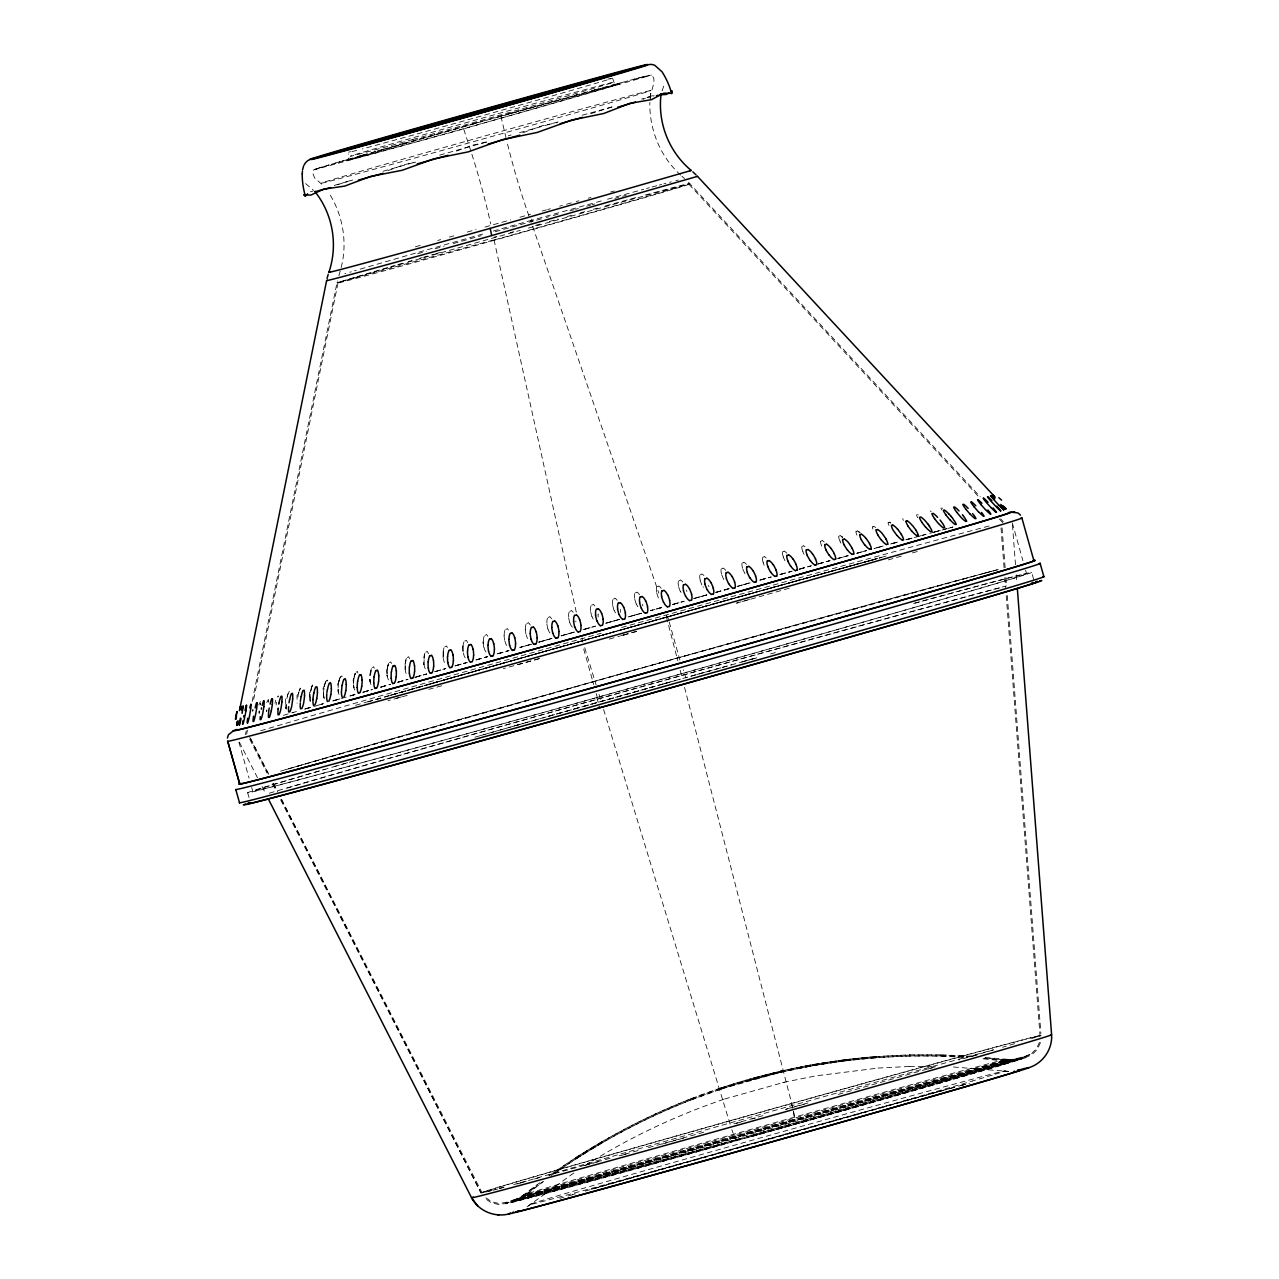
<?xml version="1.0" encoding="UTF-8"?>
<svg xmlns="http://www.w3.org/2000/svg" width="1279" height="1279" viewBox="0 0 1279 1279"><rect width="100%" height="100%" fill="white"/><g stroke="black" fill="none" stroke-linecap="round" stroke-linejoin="round"><path stroke-width="0.75" stroke-dasharray="5 3.75" d="M483.19 641.227L483.158 642.729M309.95 697.439L310.094 700.572M525.221 629.3L526.085 635.183M323.475 693.106L324.163 686.791M504.006 635.311L504.709 641.243M309.966 697.039L310.157 694.401M286.08 704.425L286.128 708.566L285.457 699.373L289.342 691.363M462.822 647.014L463.206 653.025M650.196 98.435C649.332 93.031 660.3 74.23 648.293 75.573M650.196 98.419L650.915 90.521A171.034 1.199 -15.7 0 0 405.635 158.388A171.034 1.199 -15.7 0 0 402.277 161.49A171.034 1.199 -15.7 0 0 650.915 90.553M266.624 711.268L266.735 710.165M462.934 645.879L462.918 651.347M405.139 663.465L405.299 671.011L405.123 669.988M276.104 705.081L276.568 702.235M387.265 668.581L387.073 674.768M297.879 697.039L298.375 694.305A11.991 5.787 -74.2 0 1 300.261 688.07M274.969 703.354L275.784 700.141M310.461 692.275L311.66 687.175M353.931 678.174L353.468 684.425M338.567 682.602L338.008 688.885M286.864 698.638L287.072 697.615A11.991 5.26 -75.1 0 1 288.958 691.379M338.008 282.883L252.986 702.795M245.456 734.69L246.239 730.773M252.187 701.42L337.368 280.916M246.639 734.13L247.439 730.213M405.315 662.314L405.875 659.996L405.011 669.636M387.473 667.43L388.48 663.961L386.69 670.66L387.457 677.183L387.105 675.568M354.155 677.007L355.226 673.521L353.164 680.14L353.915 687.862L353.5 684.825M338.807 681.451L340.454 676.895L337.608 684.617L338.327 692.371L338.008 689.285M260.324 704.489L260.628 703.322M324.418 685.624L326.049 681.067L323.011 688.853L323.923 697.535L323.475 693.506M268.158 702.139L268.462 700.956M298.647 693.138L298.95 691.955M287.343 696.447L287.663 695.264M338.871 275.784L340.694 269.166M341.157 267.503C347.744 242.227 342.788 214.504 328.719 192.601M662.154 90.889L664.84 82.687M299.302 690.788L300.229 688.598L297.032 695.552L297.096 703.146M1039.459 1042.305L1036.486 1048.732L1031.466 1053.72L1019.859 1058.516L724.713 1143.01M1040.482 1042.577L1037.349 1049.34L1032.073 1054.599L1024.191 1058.213L788.136 1126.287L509.41 1203.027L498.586 1204.482L491.344 1202.756L485.157 1198.615M266.767 702.491L268.414 699.181M258.742 704.905L260.436 701.579M312.092 686.024L312.62 684.968L309.342 693.266L310.269 701.5M888.361 522.599L889.193 522.296M872.742 526.868L873.637 526.564M856.259 531.393L857.202 531.073M838.976 536.157L839.967 535.821M820.926 541.129L821.965 540.777M802.189 546.325L803.26 545.957M782.828 551.681L783.931 551.313M326.305 680.748L327.12 680.428M762.908 557.212L764.043 556.829M340.726 676.559L341.589 676.239M742.491 562.888L743.659 562.504M356.074 672.13L357.001 671.795M721.644 568.707L722.827 568.308M372.301 667.462L373.276 667.11M700.444 574.623L701.659 574.207M389.376 662.554L390.383 662.202M678.957 580.634L680.188 580.218M407.202 657.454L408.257 657.07M657.262 586.693L658.509 586.278M425.747 652.146L426.834 651.762M635.439 592.817L636.686 592.401M444.932 646.678L446.051 646.295M613.536 598.972L614.799 598.556M464.693 641.051L465.86 640.651M591.649 605.127L592.912 604.711M484.981 635.295L486.164 634.88M569.858 611.282L571.105 610.85M505.701 629.412L506.916 628.996M526.804 623.433L528.035 623.017M548.211 617.389L549.458 616.958M539.962 1182.643L520.921 1196.92L524.822 1194.57A647.43 643.385 70.7 0 1 537.388 1184.802M543.591 1181.22L521.496 1197.799L525.477 1195.401A646.375 642.33 70.7 0 1 542.808 1182.052M528.435 1205.873L530.881 1204.131M527.22 1206.752L573.807 1173.019M548.995 1175.817C592.88 1144.641 640.427 1118.565 690.596 1098.965M551.169 1175.609C594.527 1144.913 641.498 1119.301 690.98 1099.956M575.582 1157.735L603.096 1140.964M576.158 1158.63L603.64 1141.875M585.334 1165.409C628.724 1137.814 675.504 1115.704 724.17 1099.157L726.44 1098.453M524.822 1194.57A30.68 30.488 70.7 0 1 514.11 1200.054L793.028 1119.972A262.435 1.839 -15.7 0 1 1016.549 1059.252L1004.591 1060.115A250.684 1.743 -15.7 0 0 791.157 1118.102A250.684 1.743 -15.7 0 0 524.822 1194.57L514.11 1200.054A262.419 1.839 -15.7 0 0 737.679 1139.317A262.435 1.839 -15.7 0 0 1016.549 1059.252A30.68 30.488 70.7 0 1 1004.591 1060.115A647.43 643.385 70.7 0 0 984.782 1057.909M525.477 1195.401L514.398 1201.077A262.419 1.839 -15.7 0 0 737.967 1140.34A262.435 1.839 -15.7 0 0 1016.837 1060.275A262.435 1.839 -15.7 0 0 793.316 1120.996L514.398 1201.077A31.735 31.543 70.7 0 0 525.477 1195.401A250.268 1.743 -15.7 0 1 791.349 1119.061A250.268 1.743 -15.7 0 1 1004.463 1061.17L1017.46 1059.715L793.316 1120.996A262.419 1.839 -15.7 0 0 514.446 1201.061L521.24 1198.807L518.315 1199.798M1025.454 1056.566L1029.883 1054.376L1024.991 1056.79M643.017 99.314L645.399 98.211M337.448 184.752L352.077 180.019M388.161 170.539L404.132 164.703L415.691 162.129M590.578 113.735L612.513 106.733M456.427 151.066L473.326 145.039L486.564 142.161M522.759 132.824L541.992 125.79L557.276 122.64M647.686 97.172L654.193 95.174M690.244 1099.109L722.731 1087.422M690.628 1100.084L723.067 1088.429M310.413 191.818L312.971 191.083M518.027 1198.775L520.857 1197.831L514.11 1200.054A262.419 1.839 -15.7 0 1 792.996 1119.988L1017.173 1058.708L1011.193 1059.763L1016.597 1059.236M316.824 168.716L314.57 169.483L318.487 168.189M317.016 168.652L323.299 166.702M720.621 1088.077C771.349 1071.051 824.204 1060.675 877.522 1056.438L909.753 1054.823M720.956 1089.069C771.605 1072.09 824.363 1061.73 877.586 1057.493L909.769 1055.878M646.87 76.42L649.828 75.429L645.224 76.324M646.439 76.564L452.111 132.153L313.291 170.043L312.7 173.049L314.57 177.877L324.003 186.27M318.711 168.109L325.793 165.95M721.052 1087.933L781.981 1070.843L751.045 1078.725M721.388 1088.941L782.22 1071.866M724.649 1098.997L784.283 1082.242L815.554 1075.911L878.449 1068.029M324.322 166.398L332.556 163.936M326.561 165.726L328.991 164.991M331.165 164.351L336.473 162.785M334.97 163.232L340.198 161.682M339.111 162.001L343.603 160.69M288.638 768.791L642.985 667.654L991.593 571.297M342.452 161.026L350.974 158.548M304.45 709.174L311.74 707.047M319.047 704.921L322.692 703.866A404.116 2.814 -15.7 0 0 317.991 705.225M348.432 159.283L361.174 155.59M359.047 156.214L364.803 154.551M387.825 267.471L336.953 282.707L494.03 239.876A52.903 5.899 74.3 0 1 493.694 238.326M339.942 698.878L332.268 701.1A404.116 2.814 -15.7 0 1 340.822 698.622M362.612 155.175L379.575 150.298M391.054 266.528L394.38 265.568M397.785 264.593L404.819 262.579M355.082 694.497L349.519 696.112A404.116 2.814 -15.7 0 1 354.875 694.561M362.501 692.371L371.773 689.701M585.254 1191.053L946.476 1089.468M377.145 151.002L383.7 149.115M382.869 149.355L404.74 143.104M408.433 261.54L412.126 260.484M419.704 258.31L422.294 257.575M423.589 257.207L427.538 256.072M381.094 687.015L390.559 684.313M398.137 682.139L407.617 679.421M415.227 677.246L426.706 673.969M434.348 671.795L445.811 668.517A404.116 2.814 -15.7 0 0 437.034 671.027M402.917 143.616L475.932 122.944M431.535 254.937L434.236 254.169M435.595 253.786L443.669 251.483M455.356 665.799L466.803 662.538M476.348 659.836L487.731 656.607M497.147 653.921L508.466 650.723A404.116 2.814 -15.7 0 0 497.003 653.969M474.957 737.168L539.098 718.958M434.332 134.695L435.324 134.407M612.609 78.131L614.304 83.231L617.677 84.366L480.952 121.793L346.801 160.514L349.087 157.797L348.24 153.864M494.014 237.223L496.844 236.439M531.073 644.312L519.786 647.51A404.116 2.814 -15.7 0 1 528.643 645M538.603 642.186L551.777 638.461A402.006 2.814 -15.7 0 0 538.763 642.154M561.289 635.775L574.687 632.002M584.247 629.3L595.566 626.118A404.116 2.814 -15.7 0 0 582.776 629.716M578.156 707.911L542.936 717.871A410.463 2.862 -15.7 0 1 578.156 707.911L648.005 688.246M472.846 123.823L512.879 112.584M536.572 220.196L544.95 217.846M510.049 232.714L513.838 231.659M672.738 604.439L684.169 601.242M649.892 687.702L663.13 683.993M665.016 683.466L670.692 681.867M720.748 667.846L685.816 677.63L683.258 669.796M508.818 113.719L577.213 94.71M542.216 211.035L546.277 209.884M547.636 209.516L550.338 208.765M559.69 206.143L562.344 205.407M566.549 204.24L574.831 201.938M576.189 201.554L578.907 200.787M569.842 210.891L574.111 209.708M575.518 209.324L578.332 208.541M546.341 217.462L549.107 216.679M553.263 215.527L561.481 213.225M706.919 594.879L693.698 598.572A402.006 2.814 -15.7 0 1 706.695 594.959A404.116 2.814 -15.7 0 0 694.113 598.46M716.256 592.273L729.334 588.612M750.229 582.792L736.816 586.533A404.116 2.814 -15.7 0 1 749.014 583.128A402.006 2.814 -15.7 0 0 737.903 586.246M759.806 580.138L771.301 576.941A404.116 2.814 -15.7 0 0 759.358 580.25M722.587 667.334L756.752 657.806M588.276 198.197L590.914 197.462M592.545 203.361L530.625 220.612A52.903 5.899 74.3 0 1 531.265 222.354M596.382 202.29L603.88 200.227M586.645 206.223L590.738 205.088M592.081 204.704L594.783 203.969M780.51 574.383L791.573 571.313M798.943 569.267L810.151 566.149M817.729 564.055L829.096 560.921M574.639 95.413L596.526 89.386M610.547 192.026L614.32 190.987M607.541 199.204L643.753 189.276M614.879 198.405L618.748 197.334M622.537 196.295L626.262 195.271M847.945 555.71L838.576 558.299A404.116 2.814 -15.7 0 1 846.762 556.045M857.314 553.136L866.682 550.562A402.006 2.814 -15.7 0 0 857.585 553.072M594.239 90.026L613.36 84.798M907.227 539.45L914.773 537.388M916.659 536.876L926.076 534.302A404.116 2.814 -15.7 0 0 921.36 535.581M883.229 546.005L874.085 548.515A402.006 2.814 -15.7 0 1 881.679 546.453A404.116 2.814 -15.7 0 0 874.228 548.483M890.552 544.007L897.858 541.992A402.006 2.814 -15.7 0 0 890.792 543.959M949.977 1088.525L960.481 1085.647A262.595 1.839 -15.7 0 1 963.806 1084.752M612.721 84.974L618.365 83.439M646.582 188.509L649.332 187.757M960.481 1085.647L969.578 1083.185M617.757 83.599L625.239 81.584M651.97 187.038L657.006 185.695M929.641 533.343L940.369 530.433M942.143 529.954L952.903 527.06A404.116 2.814 -15.7 0 0 943.806 529.506M623.033 82.176L631.346 79.953M659.372 185.055L661.643 184.448M629.892 80.337L641.754 77.204M663.801 183.856L665.879 183.313M636.638 78.547L633.649 79.33M993.431 570.818L1000.802 568.867M637.038 78.435L639.34 77.827M669.62 182.321L671.347 181.858M640.411 77.555L644.44 76.516M782.62 1082.674L784.283 1082.242M642.394 77.044L648.133 75.621M675.904 180.675L678.43 180.019M780.014 1071.322L813.556 1064.464M780.254 1072.362L813.732 1065.503M751.333 1079.748L782.3 1071.866M485.892 1197.847L491.776 1201.78L498.65 1203.427L509.122 1202.004L736.864 1139.605A20.096 2.238 74.3 0 1 732.355 1130.684M812.693 1064.624L845.419 1059.651M812.868 1065.663L845.547 1060.707M650.627 75.125L651.459 75.109M845.179 1059.651L877.522 1056.438M845.307 1060.707L877.586 1057.493M909.449 1066.478L931.72 1066.43M878.002 1068.061L909.993 1066.43M909.369 1054.823L941.984 1054.807M909.385 1055.878L941.952 1055.862M941.52 1054.807L973.575 1056.39M941.504 1055.862L966.476 1057.078M953.431 1067.006L1008.715 1071.434M1004.559 1071.035L1008.332 1071.386M985.342 1057.493L1012.105 1059.683L1004.591 1060.115A250.684 1.743 -15.7 0 1 738.207 1136.599A250.54 1.743 -15.7 0 1 524.886 1194.554M983.967 1058.42L1012.185 1060.739L1004.463 1061.17A646.375 642.33 70.7 0 0 980.721 1058.596M889.72 522.487L890.76 523.095M860.112 532.703L858.817 531.84L859.792 532.592M842.781 537.484L841.598 536.588L842.557 537.34M305.649 183.616L313.531 190.331M680.748 175.111C660.396 156.949 649.204 129.531 649.844 102.368M681.995 176.294L684.505 178.628M688.486 182.289L980.274 496.876M1000.642 518.842L1003.36 521.768M688.949 184.288L979.027 497.083M999.347 519.002L1003.423 523.383M744.97 573.727L742.475 568.452M723.786 579.627L721.42 574.191M784.97 560.73L783.18 557.004M840.863 543.095L839.983 541.433M804.075 554.335L802.748 551.585M680.412 591.745L678.382 586.214M701.835 584.951L700.029 580.154M658.381 597.917L656.511 592.337M250.668 738.734L268.814 774.323M273.354 783.212L277.895 792.117M281.508 799.231L481.991 1192.572M249.725 739.214L266.959 773.012M272.411 783.691L276.04 790.806M280.565 799.711L481 1192.955M239.349 742.124L257.495 777.728M262.019 786.617L265.664 793.747M249.757 737.423L267.823 773.028M273.242 783.691L276.872 790.822M281.38 799.711L481.048 1193.051M764.155 565.286L763.051 562.584M636.223 604.136L634.528 598.508M613.952 610.259L612.481 604.695M591.809 616.622L590.45 610.898M500.888 116.309L504.773 132.536A95.206 10.616 74.3 0 0 506.004 137.796M569.699 622.857L568.515 617.213M547.764 629.044L546.757 623.353M532.672 226.367L658.829 593.12M666.487 615.375L667.078 617.07M584.743 647.686L596.174 685.112M599.036 694.465L601.258 702.187M603.592 709.429L730.357 1125.008M1033.656 579.451L1031.737 572.416M247.63 792.724L249.725 799.951M667.75 616.83L668.469 619.388M669.189 621.93L679.916 660.124M583.704 648.997L593.728 684.649M596.222 693.554L597.293 697.375M596.733 697.567L597.996 702.027M238.949 742.252L249.037 778.064M251.691 787.496L252.746 791.269M1012.328 522.935L1022.912 560.666M1025.55 570.098L1026.605 573.871M285.745 707.127L286.128 708.566M666.455 617.07L677.854 660.923M680.14 670.26L682.251 678.03M684.537 687.367L791.717 1103.569A21.151 2.366 74.3 0 1 794.131 1120.708A270.205 1.887 -15.7 0 0 507.827 1202.868A270.205 1.887 -15.7 0 0 725.001 1144.018M483.718 647.19L483.158 642.873M386.913 674.816L387.249 676.191L387.105 675.152M494.03 239.876L576.429 612.817M582.025 638.173L582.888 642.074M423.877 664.632L424.42 654.704L423.813 664.249M463.797 129.307L468.897 145.071A95.206 10.616 74.3 0 1 490.688 223.953M443.094 658.061L443.333 650.371L443.205 658.717M598.124 613.904L598.22 614.815M369.871 680.108L370.159 682.155L369.503 675.6L371.438 668.853L369.855 679.709M1012.456 524.934L1015.51 564.774M1016.277 574.735L1016.885 582.696M1002.065 527.859L1005.134 567.684M1005.886 577.644L1006.509 585.606M1007.276 595.566L1040.914 1033.64M1001.009 527.939L1004.079 567.764M1004.83 577.724L1005.598 587.669M1006.221 595.646L1040.019 1035.702M483.174 643.417L483.158 642.33M367.489 701.819A394.236 2.75 -15.7 0 1 886.059 556.077M528.419 228.078A182.305 1.263 -15.7 0 1 658.989 193.417A182.305 1.263 -15.7 0 1 356.969 278.167A182.305 1.263 -15.7 0 1 520.249 230.364M553.471 1173.003A647.43 643.385 70.7 0 1 970.873 1056.742M485.86 1191.772A289.901 2.03 -15.7 0 1 774.994 1108.062A289.901 2.03 -15.7 0 1 1029.995 1039.044M1014.599 1043.68A289.901 2.03 -15.7 0 1 1002.576 1047.245M993.367 1049.947A289.901 2.03 -15.7 0 1 980.401 1053.72M976.453 1054.871A289.901 2.03 -15.7 0 1 958.93 1059.939M935.525 1066.67A289.901 2.03 -15.7 0 1 834.675 1095.416M807.928 1102.978A289.901 2.03 -15.7 0 1 785.21 1109.373M762.876 1115.656A289.901 2.03 -15.7 0 1 733.986 1123.777M703.802 1132.219A289.901 2.03 -15.7 0 1 647.51 1147.902M637.949 1150.556A289.901 2.03 -15.7 0 1 619.18 1155.768M610.019 1158.294A289.901 2.03 -15.7 0 1 548.723 1175.113M539.258 1177.687A289.901 2.03 -15.7 0 1 531.696 1179.734M526.34 1181.188A289.901 2.03 -15.7 0 1 513.71 1184.578M504.07 1187.12A289.901 2.03 -15.7 0 1 494.973 1189.502M491.791 1190.301A289.901 2.03 -15.7 0 1 488.498 1191.133M791.541 1103.409A20.096 2.238 74.3 0 1 793.843 1119.701A270.205 1.887 -15.7 0 0 507.539 1201.86A270.205 1.887 -15.7 0 0 724.713 1143.01M355.562 705.305A390.175 2.718 -15.7 0 1 366.609 702.107M390.399 695.264A390.175 2.718 -15.7 0 1 881.487 557.372M806.489 1116.151A270.205 1.887 -15.7 0 1 1023.903 1057.189A270.205 1.887 -15.7 0 1 749.59 1136.04M554.095 1173.866A646.375 642.33 70.7 0 1 964.83 1057.381M1016.885 1060.259A31.735 31.543 70.7 0 1 1004.463 1061.17A250.124 1.743 -15.7 0 1 738.591 1137.495A250.124 1.743 -15.7 0 1 525.541 1195.385M1041.074 1035.622A290.941 2.03 -15.7 0 1 1039.443 1036.278M977.268 1054.855A290.941 2.03 -15.7 0 1 970.457 1056.838M932.711 1067.709A290.941 2.03 -15.7 0 1 925.58 1069.756M804.379 1104.193A290.941 2.03 -15.7 0 1 785.354 1109.564M755.505 1117.958A290.941 2.03 -15.7 0 1 751.908 1118.965M741.117 1122.003A290.941 2.03 -15.7 0 1 733.938 1124.017M683.785 1138.038A290.941 2.03 -15.7 0 1 660.284 1144.577M626.23 1154.026A290.941 2.03 -15.7 0 1 618.732 1156.104M598.092 1161.812A290.941 2.03 -15.7 0 1 584.855 1165.457M521.736 1182.643A290.941 2.03 -15.7 0 1 514.574 1184.578M503.207 1187.583A290.941 2.03 -15.7 0 1 499.641 1188.527M497.691 1189.038A290.941 2.03 -15.7 0 1 492.431 1190.397M490.896 1190.781A290.941 2.03 -15.7 0 1 481.703 1192.955M482.631 1192.316A290.941 2.03 -15.7 0 1 749.302 1115.48A290.941 2.03 -15.7 0 1 1035.894 1036.63M1037.125 1036.342A290.941 2.03 -15.7 0 1 1040.371 1035.622M749.478 599.435A391.214 2.734 -15.7 0 1 736.256 603.192M625.303 634.512A391.214 2.734 -15.7 0 1 617.933 636.574M539.242 658.621A391.214 2.734 -15.7 0 1 503.35 668.629M367.744 701.979A391.214 2.734 -15.7 0 1 876.499 558.939M737.152 1140.628A21.151 2.366 74.3 0 1 731.876 1129.709M806.777 1117.175A270.205 1.887 -15.7 0 1 1024.191 1058.213A270.205 1.887 -15.7 0 1 749.878 1137.047M917.235 551.521A402.006 2.814 -15.7 0 1 910.664 553.423M901.311 556.125A402.006 2.814 -15.7 0 1 888.265 559.898M789.207 588.244A402.006 2.814 -15.7 0 1 736.88 603.096M636.67 631.378A402.006 2.814 -15.7 0 1 623.401 635.119M614.064 637.741A402.006 2.814 -15.7 0 1 606.742 639.788M539.338 658.669A402.006 2.814 -15.7 0 1 515.149 665.416M407.202 695.376A402.006 2.814 -15.7 0 1 387.985 700.668M375.69 699.597A402.006 2.814 -15.7 0 1 381.414 697.95M390.75 695.28A402.006 2.814 -15.7 0 1 880.815 557.66M520.073 1182.963A301.316 2.11 -15.7 0 1 993.463 1049.803M559.85 1198.327A270.189 1.887 -15.7 0 1 563.879 1197.16M572.337 1194.698A270.189 1.887 -15.7 0 1 575.278 1193.851M595.678 1187.967A270.189 1.887 -15.7 0 1 784.778 1134.313L796.993 1130.892A270.189 1.887 -15.7 0 1 956.148 1086.75M960.673 1085.519A270.189 1.887 -15.7 0 1 967.244 1083.729M995.158 1074.216A246.176 1.711 -15.7 0 0 765.961 1136.344A246.176 1.711 -15.7 0 0 541.017 1201.892A246.176 1.711 -15.7 0 0 899.009 1102.226A246.495 1.727 -15.7 0 0 972.328 1081.027M992.264 1075.095A246.176 1.711 -15.7 0 1 972.344 1081.027M568.164 1195.993A262.595 1.839 -15.7 0 1 572.496 1194.73M591.298 1189.294A262.595 1.839 -15.7 0 1 953.654 1087.518M636.478 631.394A395.531 2.766 -15.7 0 1 617.853 636.622M441.687 685.784A395.531 2.766 -15.7 0 1 428.817 689.349M401.382 696.927A395.531 2.766 -15.7 0 1 394.06 698.942M430.272 684.025A395.531 2.766 -15.7 0 1 873.013 559.866M645.144 195.047A183.217 1.439 -15.7 0 1 669.588 189.868A183.217 1.439 -15.7 0 1 491.999 240.58M535.517 225.376A183.217 1.439 -15.7 0 1 540.138 224.081M549.267 221.523A183.217 1.439 -15.7 0 1 558.236 219.029M567.013 216.583A183.217 1.439 -15.7 0 1 571.329 215.384M580.298 212.89A183.217 1.439 -15.7 0 1 584.695 211.659M593.264 209.292A183.217 1.439 -15.7 0 1 597.437 208.125M605.543 205.887A183.217 1.439 -15.7 0 1 638.781 196.774M344.818 273.77A179.556 1.295 -15.7 0 1 345.89 273.45M349.791 272.251A179.556 1.295 -15.7 0 1 351.277 271.803M354.539 270.828A179.556 1.295 -15.7 0 1 356.297 270.317M360.182 269.166A179.556 1.295 -15.7 0 1 486.116 233.082M493.326 231.035A179.556 1.295 -15.7 0 1 531.488 220.308M915.045 603.128A402.006 2.814 -15.7 0 1 922.287 605.127A402.006 2.814 -15.7 0 1 386.642 755.889A402.006 2.814 -15.7 0 1 337.096 765.801M340.901 764.698A402.006 2.814 -15.7 0 1 359.783 759.23M913.686 603.432A407.298 2.846 -15.7 0 1 932.087 602.345A407.298 2.846 -15.7 0 1 391.758 754.546A407.298 2.846 -15.7 0 1 325.17 769.207M334.347 766.537A407.298 2.846 -15.7 0 1 357.48 759.838M285.745 769.654A412.589 2.878 -15.7 0 1 647.014 666.519A412.589 2.878 -15.7 0 1 996.965 569.89M334.219 185.423A179.843 1.263 -15.7 0 1 352.716 180.019M383.029 171.274A179.843 1.263 -15.7 0 1 415.755 161.921M439.624 155.143A179.843 1.263 -15.7 0 1 489.969 140.946M508.339 135.798A179.843 1.263 -15.7 0 1 511.152 134.998M519.53 132.648A179.843 1.263 -15.7 0 1 559.946 121.393M582.281 115.206A179.843 1.263 -15.7 0 1 611.794 107.1M641.594 99.027A179.843 1.263 -15.7 0 1 643.497 98.515M647.046 97.588A179.843 1.263 -15.7 0 1 650.212 96.756M652.977 96.037A179.843 1.263 -15.7 0 1 654.208 95.717M292.683 712.643A402.006 2.814 -15.7 0 1 296.424 711.54M305.393 708.918A402.006 2.814 -15.7 0 1 323.731 703.594M332.972 700.908A402.006 2.814 -15.7 0 1 354.155 694.785M363.316 692.147A402.006 2.814 -15.7 0 1 372.749 689.445M380.471 687.223A402.006 2.814 -15.7 0 1 389.759 684.553M397.369 682.378A402.006 2.814 -15.7 0 1 407.058 679.597M414.812 677.374A402.006 2.814 -15.7 0 1 426.131 674.145M435.755 671.395A402.006 2.814 -15.7 0 1 445.524 668.613M454.924 665.943A402.006 2.814 -15.7 0 1 466.227 662.73M475.772 660.012A402.006 2.814 -15.7 0 1 487.107 656.798M498.059 653.681A402.006 2.814 -15.7 0 1 509.154 650.531M520.313 647.366A402.006 2.814 -15.7 0 1 531.361 644.248M573.903 632.226A402.006 2.814 -15.7 0 0 561.065 635.855A404.116 2.814 -15.7 0 1 573.679 632.29M583.112 629.636A402.006 2.814 -15.7 0 1 594.191 626.518M605.527 623.321A402.006 2.814 -15.7 0 1 618.796 619.596M630.163 616.398A402.006 2.814 -15.7 0 1 641.147 613.312M650.292 610.738A402.006 2.814 -15.7 0 1 661.243 607.669M672.562 604.503A402.006 2.814 -15.7 0 1 684.057 601.29M715.92 592.385A402.006 2.814 -15.7 0 1 728.726 588.804M760.03 580.09A402.006 2.814 -15.7 0 1 769.111 577.564M780.75 574.319A402.006 2.814 -15.7 0 1 792.229 571.137M799.775 569.043A402.006 2.814 -15.7 0 1 811.078 565.91M818.56 563.847A402.006 2.814 -15.7 0 1 829.607 560.794M836.834 558.795A402.006 2.814 -15.7 0 1 848.281 555.646M905.788 539.85A402.006 2.814 -15.7 0 1 924.493 534.766M933.878 532.208A402.006 2.814 -15.7 0 1 939.282 530.753M947.867 528.435A402.006 2.814 -15.7 0 1 953.622 526.884M415.403 246.799A188.237 1.343 -15.7 0 1 423.669 244.449M437.754 240.436A188.237 1.343 -15.7 0 1 440.631 239.621M449.377 237.127A188.237 1.343 -15.7 0 1 453.837 235.864M467.235 232.075A188.237 1.343 -15.7 0 1 476.076 229.58M485.013 227.054A188.237 1.343 -15.7 0 1 510.577 219.844M519.945 217.222A188.237 1.343 -15.7 0 1 530.593 214.232M417.737 253.706A192.633 1.391 -15.7 0 1 426.387 251.228M435.116 248.75A192.633 1.391 -15.7 0 1 444.085 246.192M453.278 243.586A192.633 1.391 -15.7 0 1 481.144 235.704M495.229 231.723A192.633 1.391 -15.7 0 1 533.551 220.947M531.584 219.157A63.47 7.066 74.3 0 1 532.352 221.363M260.58 730.789A412.589 2.878 -15.7 0 1 601.258 633.233M621.562 627.525A412.589 2.878 -15.7 0 1 990.426 525.669M283.394 715.345A404.116 2.814 -15.7 0 1 293.562 712.355M306.033 708.71A404.116 2.814 -15.7 0 1 310.429 707.431M364.019 691.923A404.116 2.814 -15.7 0 1 371.534 689.765M380.742 687.111A404.116 2.814 -15.7 0 1 390.191 684.409M398.233 682.107A404.116 2.814 -15.7 0 1 408.081 679.293M416.442 676.895A404.116 2.814 -15.7 0 1 426.642 673.985M456.507 665.464A404.116 2.814 -15.7 0 1 467.363 662.378M476.523 659.772A404.116 2.814 -15.7 0 1 487.635 656.623M539.354 641.978A404.116 2.814 -15.7 0 1 551.936 638.413M674.209 604.024A404.116 2.814 -15.7 0 1 683.29 601.482M715.616 592.449A404.116 2.814 -15.7 0 1 728.023 588.979M779.726 574.591A404.116 2.814 -15.7 0 1 791.381 571.361M799.583 569.075A404.116 2.814 -15.7 0 1 811.446 565.798M818.352 563.879A404.116 2.814 -15.7 0 1 830.247 560.602M856.386 553.375A404.116 2.814 -15.7 0 1 865.803 550.785M892.63 543.431A404.116 2.814 -15.7 0 1 897.938 541.976M906.571 539.61A404.116 2.814 -15.7 0 1 913.27 537.788M933.686 532.24A404.116 2.814 -15.7 0 1 938.099 531.041M280.565 771.173A413.645 2.894 -15.7 0 1 619.931 674.129A413.645 2.894 -15.7 0 1 976.708 575.278M981.904 573.887A413.645 2.894 -15.7 0 1 996.085 570.114M528.962 216.023A95.206 10.616 74.3 0 1 507.331 143.248M857.346 530.801A11.767 7.962 35.5 0 1 859.536 532.416M856.946 535.15A11.991 8.186 35.5 0 1 855.923 531.297M873.765 526.293A11.767 7.562 37.3 0 1 875.587 527.619M872.949 529.138A11.991 7.77 37.3 0 1 872.406 526.772M889.305 522.04A11.767 7.13 38.9 0 1 890.408 522.807M888.953 525.429A11.991 7.338 38.9 0 1 888.042 522.503M903.342 520.441A11.991 6.875 40.4 0 1 902.75 518.491M917.571 514.35A11.767 6.187 41.6 0 1 918.29 514.845M917.714 517.739A11.991 6.379 41.6 0 1 916.499 514.766M930.201 510.945A11.767 5.692 42.6 0 1 931.144 511.616M941.776 507.827A11.767 5.18 43.5 0 1 942.591 508.434M941.696 509.937A11.991 5.356 43.6 0 1 940.896 508.195M840.127 535.533A11.767 8.345 33.4 0 1 842.301 537.164M840.175 541.241A11.991 8.569 33.4 0 1 838.608 536.061M764.282 556.525A11.767 9.561 21.8 0 1 766.169 557.964M763.307 562.52A11.991 9.8 21.5 0 1 762.508 557.116M784.155 551.009A11.767 9.305 25.3 0 1 786.809 553.168M783.435 556.941A11.991 9.529 25.1 0 1 782.444 551.585M803.468 545.653A11.767 9.017 28.4 0 1 805.051 546.788M802.988 551.521A11.991 9.241 28.2 0 1 801.805 546.229M822.141 540.489A11.767 8.697 31.1 0 1 824.188 542.024M821.789 546.053A11.991 8.921 31 0 1 820.558 541.033M528.371 622.681A11.767 10.152 -39.4 0 1 530.209 625.047M525.461 629.252A11.991 10.36 -40.2 0 1 526.436 623.321M527.619 638.445A11.879 10.216 -40.7 0 1 526.372 635.087M549.794 616.622A11.767 10.28 -34 0 1 551.585 618.748M546.98 623.161A11.991 10.488 -34.7 0 1 547.828 617.277M549.97 633.009A11.879 10.36 -35.3 0 1 548.067 628.964M575.806 621.13A12.103 10.632 -28.7 0 1 575.918 621.898M571.425 610.515A11.767 10.36 -28.1 0 1 573.088 612.273M568.755 617.022A11.991 10.568 -28.9 0 1 569.459 611.17M572.384 627.174A11.879 10.456 -29.5 0 1 570.002 622.761M597.948 614.895A12.103 10.696 -22.6 0 1 598.172 617.086M593.232 604.375A11.767 10.408 -21.8 0 1 594.783 605.91M590.69 610.834A11.991 10.632 -22.6 0 1 591.266 605.031M593.152 619.036A11.879 10.504 -23.4 0 1 592.113 616.542M620.315 609.396A12.103 10.712 -16.2 0 1 620.363 612.289M615.103 598.22A11.767 10.44 -15.4 0 1 617.133 600.283M612.737 604.631A11.991 10.648 -16.2 0 1 613.137 598.876M615.503 612.881A11.879 10.536 -17 0 1 614.304 610.291M642.697 604.184A12.103 10.696 -9.9 0 1 642.697 605.878M636.99 592.081A11.767 10.408 -9.1 0 1 639.564 594.783M634.784 598.444A11.991 10.632 -9.8 0 1 635.023 592.721M637.869 606.726A11.879 10.52 -10.6 0 1 636.51 604.056M656.766 592.273A11.991 10.584 -3.5 0 1 656.862 586.597M658.797 585.958A11.767 10.36 -2.9 0 1 661.227 588.308M686.487 590.051A12.103 10.568 2.2 0 1 686.887 591.537M680.476 579.899A11.767 10.264 3 0 1 682.794 581.993M678.637 586.15A11.991 10.504 2.4 0 1 678.557 580.522M681.067 592.497A11.879 10.392 1.6 0 1 680.7 591.665M708.63 585.19A12.103 10.44 7.7 0 1 708.87 586.709M701.931 573.887A11.767 10.152 8.5 0 1 703.93 575.566M700.3 580.09A11.991 10.376 8 0 1 700.029 574.527M703.466 587.301A11.879 10.28 7.2 0 1 703.098 586.725M723.099 567.988A11.767 9.992 13.4 0 1 725.801 570.386M721.676 574.127A11.991 10.216 13 0 1 721.244 568.611M743.898 562.184A11.767 9.784 17.8 0 1 746.472 564.359M742.699 568.26A11.991 10.024 17.5 0 1 742.092 562.792M341.893 675.904A11.767 7.162 -70.2 0 1 342.132 676.527M338.711 682.57A11.991 7.258 -70.6 0 1 340.47 676.383M338.935 694.385A11.879 7.13 -70.6 0 1 338.232 688.821M357.305 671.459A11.767 7.594 -68.6 0 1 357.928 673.106M354.075 678.142A11.991 7.706 -69 0 1 355.818 671.971M354.699 690.052A11.879 7.562 -69 0 1 353.707 684.345M373.596 666.759A11.767 7.994 -66.8 0 1 374.267 668.277M370.334 673.457A11.991 8.122 -67.2 0 1 372.029 667.302M370.942 684.585A11.879 7.978 -67.2 0 1 370.095 679.629M390.703 661.851A11.767 8.377 -64.7 0 1 391.502 663.465M387.441 668.549A11.991 8.505 -65.1 0 1 389.072 662.41M388.496 679.9A11.879 8.361 -65.2 0 1 387.329 674.688M408.577 656.735A11.767 8.729 -62.3 0 1 409.584 658.685M405.315 663.417A11.991 8.873 -62.8 0 1 406.898 657.31M406.098 673.505A11.879 8.729 -62.9 0 1 405.347 669.525M427.17 651.427A11.767 9.049 -59.5 0 1 428.433 653.825M423.925 658.109A11.991 9.193 -60.1 0 1 425.411 652.018M425.299 668.773A11.879 9.049 -60.2 0 1 424.084 664.169M446.387 645.943A11.767 9.337 -56.4 0 1 447.41 647.494M443.173 652.61A11.991 9.497 -57 0 1 444.596 646.55M444.437 662.442A11.879 9.353 -57.2 0 1 443.493 658.621M466.195 640.315A11.767 9.592 -52.9 0 1 467.666 642.65M463.03 646.95A11.991 9.752 -53.5 0 1 464.341 640.923M465.236 657.758A11.879 9.624 -53.8 0 1 463.494 652.929M486.5 634.544A11.767 9.816 -48.9 0 1 487.779 636.271M483.414 641.163A11.991 9.992 -49.6 0 1 484.613 635.167M486.004 651.97A11.879 9.848 -49.9 0 1 484.022 647.094M507.251 628.66A11.767 9.992 -44.4 0 1 508.402 630.035M504.246 635.263A11.991 10.184 -45.1 0 1 505.333 629.284M506.772 645.479A11.879 10.056 -45.5 0 1 504.997 641.147M260.197 705.081A11.991 3.565 -77.2 0 1 260.564 703.45M268.238 701.835A11.991 4.157 -76.6 0 1 268.558 700.508M266.687 711.492A11.879 4.029 -76.5 0 1 266.911 709.845M286.192 709.158A11.879 5.148 -75.1 0 1 286.208 704.649M310.861 690.66A11.991 6.299 -73.2 0 1 312.652 684.457M310.173 701.036A11.879 6.171 -73.1 0 1 310.173 696.975M327.408 680.092A11.767 6.715 -71.6 0 1 327.712 681.067M324.29 686.759A11.991 6.795 -72 0 1 326.081 680.556M324.29 698.846A11.879 6.667 -71.9 0 1 323.699 693.026M287.455 787.992A407.298 2.846 -15.7 0 1 649.86 684.441A407.298 2.846 -15.7 0 1 1002.624 587.093M269.389 793.188A417.865 2.91 -15.7 0 1 632.258 689.317A417.865 2.91 -15.7 0 1 1006.445 585.894M480.312 735.633A410.463 2.862 -15.7 0 1 523.575 723.354M583.496 706.408A410.463 2.862 -15.7 0 1 655.296 686.199M662.49 684.169A410.463 2.862 -15.7 0 1 680.444 679.133M696.911 674.529A410.463 2.862 -15.7 0 1 731.684 664.792M742.523 661.771A410.463 2.862 -15.7 0 1 756.864 657.774M514.398 725.928A414.7 2.894 -15.7 0 1 710.484 670.692M741.74 661.962A414.7 2.894 -15.7 0 1 756.241 657.918M770.582 653.921A414.7 2.894 -15.7 0 1 777.696 651.938M611.842 78.435A137.524 0.959 -15.7 0 1 610.003 79.042M606.997 79.969A137.524 0.959 -15.7 0 1 594.016 83.838M590.466 84.878A137.524 0.959 -15.7 0 1 362.149 148.956M356.681 150.394A137.524 0.959 -15.7 0 1 348.192 152.505M348.639 152.201A137.524 0.959 -15.7 0 1 350.478 151.593M607.941 79.154A137.524 0.959 -15.7 0 1 610.738 78.467M497.067 117.252A140.69 0.975 -15.7 0 1 601.482 89.418A140.69 0.975 -15.7 0 1 377.976 152.393A140.69 0.975 -15.7 0 1 441.207 133A141.393 0.991 -15.7 0 1 480.952 121.793M278.23 695.968L277.831 697.103A11.991 4.716 -75.9 0 1 278.119 696.064M619.372 619.42L606.566 623.017A404.116 2.814 -15.7 0 1 619.372 619.42M641.339 613.249L628.533 616.846A404.116 2.814 -15.7 0 1 641.355 613.233M661.451 607.605L650.483 610.675A404.116 2.814 -15.7 0 1 661.467 607.589M412.925 139.475A137.524 0.959 -15.7 0 0 613.744 82.208A137.524 0.959 -15.7 0 0 417.466 136.485A137.524 0.959 -15.7 0 0 412.925 139.475"/><path stroke-width="1.5" d="M530.098 633.489L530.993 639.388M331.453 688.55L330.893 694.577M237.318 725.161L237.622 723.051M661.083 94.166C657.438 122.8 669.013 152.041 691.22 170.459L490.209 228.349A63.47 7.082 74.3 0 0 491.728 235.576L697.503 176.342L994.486 496.492M515.709 643.657L514.877 637.725M508.802 639.42L509.538 645.367M317.528 692.339L316.824 698.542M302.276 174.024L302.404 171.194M494.525 649.428L493.854 643.593M312.955 699.597L313.003 698.494M487.891 645.255L488.45 651.251M304.61 695.696L303.81 702.059A11.879 5.947 -74.1 0 1 301.748 708.662M237.031 724.937L238.054 720.701M473.758 655.2L473.246 649.332M292.747 698.878L291.868 705.273A11.879 5.436 -75.1 0 1 289.821 711.875M326.784 693.794L326.705 695.856A12.103 6.987 -71.8 0 0 327.472 701.595M467.411 650.947L467.826 656.99M453.485 660.827L453.118 654.912M281.988 701.899L281.028 708.182A11.879 4.892 -75.8 0 1 279.03 714.769M235.384 719.214L236.823 711.875M313.067 697.647L313.707 693.234M447.442 656.479L447.698 662.57M236.167 719.102L236.503 715.409M259.317 711.332L259.237 712.979M278.103 708.966L278.183 708.118M300.357 701.5L301.093 696.639M433.757 666.439L433.565 660.332M272.379 704.313L271.324 710.756M428.049 661.851L428.161 667.974M326.896 692.531L327.36 689.525M414.668 671.715L414.62 665.576M263.938 706.536L262.819 712.995A11.879 3.773 -77.1 0 1 260.916 719.565M409.312 667.03L409.28 673.202M396.282 676.783L396.378 670.74M268.862 710.453L269.229 708.038M391.262 672.019L391.102 678.222M378.648 681.643L378.888 675.552M288.99 702.779L289.55 699.741M373.996 676.767L373.692 683.002M599.323 707.799L599.212 706.647M361.829 686.263L362.197 680.14M245.888 711.124L245.856 711.268A11.991 1.934 -78.4 0 0 246.591 705.384L246.511 705.305M357.544 681.275L357.129 687.542M240.612 707.623L240.804 706.232L240.372 707.974M345.89 690.628L346.353 684.345M245.728 711.987L245.472 713.442M240.676 709.397L241.091 706.472L240.42 709.158M243.634 716.895L243.873 715.616M341.989 685.528L341.445 691.843A12.103 7.45 -70.5 0 0 342.42 697.519M242.275 712.387L242.099 713.41M240.244 706.823L239.94 708.358M240.356 718.206L240.276 718.622A12.103 1.343 -78.3 0 0 239.205 725.065M278.79 704.121L278.998 703.114M245.328 714.162L244.96 716.032M302.563 169.867L303.539 166.27M240.068 707.847L239.541 710.484M236.631 724.681L237.255 721.564L236.775 724.122M261.3 709.142L261.571 707.831M239.509 710.469L326.625 280.565M328.879 272.299C338.216 244.992 332.876 214.009 314.842 191.45M252.634 710.852L252.842 709.925M279.062 702.81L279.126 702.523A11.767 4.716 -76 0 1 281.06 696.256M244.721 717.183L244.625 717.631A11.879 1.998 -78.2 0 1 242.962 724.154M255.544 714.737L256.695 708.406A11.991 3.15 -77.8 0 0 257.095 702.699L256.647 702.874M238.054 722.331L237.35 725.161M327.072 278.47L328.207 274.345M236.215 715.153L237.286 711.62M227.39 738.031L228.429 734.754L233.513 730.757M243.058 706.216L243.202 706.264A11.991 1.327 -78.6 0 1 242.275 712.003M246.335 705.464L246.463 705.289A11.767 1.839 -78.3 0 0 244.992 710.548M304.002 165.199L305.153 163.28A12.087 12.023 70.7 0 1 308.239 160.339L312.204 158.564M906.315 521.256L907.163 521.081M917.922 535.421L917.091 535.597M891.831 525.461L892.742 525.269M903.134 539.77L902.303 539.882M876.435 529.906L877.394 529.698M887.498 544.23L886.555 544.438M860.143 534.59L861.151 534.366M870.903 549.011L869.912 549.219M307.615 193.8L305.297 196.151L303.667 194.744L310.733 195.127L323.635 189.196L344.69 186.095L370.382 176.486L402.309 170.251L433.677 158.9L468.338 151.849L502.327 139.651L537.196 132.456L571.569 120.114L603.8 113.479L629.907 103.359L651.443 99.65L663.993 93.127L671.747 93.447L672.322 91.097L670.788 91.081M843.037 539.498L844.092 539.274M853.461 554.015L852.422 554.239M825.163 544.614L826.266 544.374M835.235 559.227L834.148 559.467M806.585 549.922L807.72 549.682M816.274 564.647L815.171 564.902M787.368 555.406L788.535 555.15M329.582 683.386L330.398 683.226M796.673 570.242L795.666 570.53M767.576 561.049L768.775 560.778M344.227 679.389L345.106 679.229M776.465 575.998L775.282 576.269M747.256 566.821L748.487 566.533M359.783 675.136L360.71 674.944M726.52 572.704L727.751 572.416M755.729 581.881L754.69 582.185M376.218 670.628L377.193 670.42M359.511 692.658L358.6 692.85M705.384 578.684L706.647 578.396M734.546 587.892L733.475 588.196M393.468 665.879L394.492 665.672M376.25 688.118L375.387 688.23M669.061 92.871L666.311 94.454L660.108 94.838M683.977 584.727L685.24 584.439M712.979 594L711.748 594.287M411.47 660.907L412.541 660.683M394.012 683.178L393.117 683.434M662.314 590.85L663.609 590.546M430.16 655.743L431.263 655.503M691.108 600.187L689.845 600.475M640.523 596.989L641.802 596.701M412.446 678.094L411.502 678.35M449.489 650.387L450.64 650.148M618.636 603.144L619.931 602.857M668.997 606.422L667.734 606.71M431.583 672.802L430.495 673.026M469.377 644.872L470.56 644.616M596.749 609.3L598.028 608.996M489.777 639.196L490.976 638.924M574.926 615.407L576.205 615.119M646.598 612.801L645.591 613.025M510.593 633.393L511.824 633.121M531.776 627.493L533.023 627.206M553.231 621.482L554.51 621.194M451.375 667.318L450.24 667.558M624.344 618.988L623.081 619.292M471.615 661.755L470.704 661.946M601.849 625.367L600.714 625.575M492.591 655.855L491.408 656.127M513.886 649.924L512.687 650.196M579.675 631.538L578.412 631.826M535.549 643.881L534.462 644.184M557.5 637.741L556.253 638.029M1028.588 1067.773C1042.705 1063.52 1052.505 1049.547 1051.61 1034.823L1017.349 588.676M646.263 64.941L650.579 64.398A12.087 12.023 70.7 0 1 654.752 65.309L662.026 71.784A76.964 76.484 70.7 0 1 671.651 93.479M689.941 170.683L691.22 170.459M696.623 176.454L697.439 176.326M268.382 799.071L471.631 1197.847C478.682 1211.181 494.733 1217.656 509.186 1213.883M1011.497 512.176L1017.94 512.943L1020.53 515.197M1013.496 511.952L1014.663 511.904M497.963 1215.05L498.762 1215.018M983.423 516.156L983.503 516.188A12.103 3.661 45.7 0 1 978.579 511.76M1000.354 505.86A11.879 1.135 47 0 1 1003.823 509.905L1003.711 509.921M1004.654 508.418L1005.518 509.202L1000.833 504.438M1003.567 509.825L1003.503 509.777A12.103 1.231 46.9 0 1 999.123 505.333M992.616 495.341L995.046 498.139M998.819 497.659L1001.617 500.153M992.392 495.069L994.215 496.86M692.866 171.898L695.984 174.839M991.161 507.779L986.924 503.111A11.767 2.478 46.6 0 1 983.119 498.202M985.374 509.57L981.089 504.773M978.339 511.712L974.118 506.884M970.201 514.286L965.933 509.33M949.226 514.286L950.809 516.045M999.059 505.365L994.566 500.489A11.767 1.279 47 0 1 990.506 495.756M950.201 520.201L946.092 515.213M1004.702 507.491L1006.013 508.898M1003.2 505.876L1005.838 508.722M938.402 523.527L934.485 518.619M993.144 495.037L994.902 496.923M925.724 527.364L921.871 522.44M911.911 531.377L908.17 526.42M897.73 529.298L901.487 534.398M912.535 525.573L916.02 530.193M897.011 535.549L893.477 530.673A11.767 7.242 39.3 0 1 891.415 525.317M950.905 516.156L951.928 517.371M881.279 540.09L877.794 535.054M866.123 538.411L869.64 543.575M864.652 544.886L861.295 539.802M962.4 514.686L963.551 516.124M940.049 520.025L941.92 522.503A11.879 5.74 43.1 0 1 944.717 527.859M847.29 550.002L843.98 544.774M831.158 548.451L834.42 553.679M952.184 517.707L952.887 518.603M927.723 523.766L925.548 521.224A11.991 6.379 42.2 0 0 920.672 516.908M829.064 555.214L825.898 549.954M927.899 523.99L928.666 524.998M812.565 553.759L815.682 559.035M810.135 560.618L807.161 555.438M956.676 512.224L960.785 517.084A12.103 4.812 44.5 0 0 965.805 521.512M793.316 559.259L796.289 564.567M471.583 1197.768L477.818 1206.225M790.55 566.213L787.672 560.857M928.746 525.109L929.529 526.261M773.475 564.902L776.289 570.274M770.406 571.937L767.672 566.549M753.107 570.69L755.777 576.094M749.734 577.804L747.176 572.368M732.291 576.605L734.785 582.057M728.566 583.688L726.264 578.444M711.076 582.6L713.41 588.1M707.159 589.875L704.921 584.343M689.557 588.692L691.731 594.239M886.027 538.859L882.366 533.743A11.991 7.786 38.1 0 0 877.522 529.41M685.4 596.03L683.354 590.578M667.782 594.831L669.796 600.427M663.401 602.233L661.499 596.606M645.847 601.018L647.686 606.662M852.422 548.531L849.032 543.319A11.991 8.585 34.3 0 0 844.268 538.987M641.275 608.468L639.532 602.793M623.816 607.221L625.495 612.913M619.052 614.719L617.485 608.996M601.769 613.408L603.272 619.148M596.845 620.954L595.454 615.183M579.787 619.58L581.114 625.367M574.671 627.03L573.488 621.338M557.916 625.703L559.083 631.538M1000.626 510.817L1000.434 510.881A12.103 1.855 46.7 0 1 995.877 506.404L991.417 501.672A11.767 1.887 46.9 0 1 987.452 496.812M552.736 633.313L551.681 627.589M536.269 631.762L537.26 637.645M1040.115 563.352L1043.888 576.701M1021.905 518.059L1033.928 560.826M241.012 783.308A413.645 2.894 -15.7 0 0 635.343 675.792A413.645 2.894 -15.7 0 0 1032.952 560.73A412.589 2.878 -15.7 0 1 647.446 672.386A412.589 2.878 -15.7 0 1 239.701 783.947L227.678 741.165A412.589 2.878 -15.7 0 0 635.423 629.62A412.589 2.878 -15.7 0 0 1020.93 518.059M239.541 802.812L235.768 789.447A417.865 2.91 -15.7 0 0 648.725 676.463A417.865 2.91 -15.7 0 0 1039.172 563.463M227.742 741.292L239.701 783.947M1050.89 1034.823A301.316 2.11 -15.7 0 1 756.305 1119.956A301.316 2.11 -15.7 0 1 473.262 1197.096M1020.93 1069.42A270.189 1.887 -15.7 0 1 782.844 1138.774A270.189 1.887 -15.7 0 1 510.705 1213.052M512.607 1212.428A270.189 1.887 -15.7 0 1 513.774 1212.044M1017.556 1070.283A270.189 1.887 -15.7 0 1 1019.379 1069.82M1021.186 1069.883A262.563 1.839 -15.7 0 1 986.86 1080.435A262.898 1.839 -15.7 0 1 908.666 1103.042A262.563 1.839 -15.7 0 1 517.26 1211.677M516.236 1211.868A262.563 1.839 -15.7 0 1 515.773 1211.852M517.26 1211.261A262.563 1.839 -15.7 0 1 518.986 1210.669M1013.576 1071.498A262.563 1.839 -15.7 0 1 1014.727 1071.21M1017.636 1070.507A262.563 1.839 -15.7 0 1 1020.37 1069.899M660.46 94.214A179.843 1.263 -15.7 0 1 659.548 94.758M658.205 95.206A179.843 1.263 -15.7 0 1 656.447 95.749M635.423 102.048A179.843 1.263 -15.7 0 1 617.741 107.196M582.489 117.332A179.843 1.263 -15.7 0 1 560.17 123.695M519.77 135.158A179.843 1.263 -15.7 0 1 488.082 144.079M448.082 155.287A179.843 1.263 -15.7 0 1 417.274 163.872M383.22 173.289A179.843 1.263 -15.7 0 1 358.344 180.115M330.606 187.581A179.843 1.263 -15.7 0 1 317.784 190.891M316.425 191.21A179.843 1.263 -15.7 0 1 315.162 191.466M1008.476 512.767A402.006 2.814 -15.7 0 1 632.849 621.466A402.006 2.814 -15.7 0 1 235.576 730.165M490.017 228.413A188.237 1.343 -15.7 0 1 330.302 271.74M491.408 235.688A192.633 1.391 -15.7 0 1 327.456 280.197M1008.476 512.607A404.116 2.814 -15.7 0 1 621.066 624.807A404.116 2.814 -15.7 0 1 236.919 729.446M987.852 496.7A11.991 1.839 47 0 1 991.88 500.665M996.789 506.116A11.879 1.743 46.9 0 1 1000.817 510.945M995.989 512.335A12.103 2.462 46.4 0 1 991.369 507.843M983.647 498.075A11.991 2.462 46.8 0 1 988.043 502.327M993.064 507.987A11.879 2.35 46.6 0 1 996.501 512.351M990.298 514.11A12.103 3.07 46.1 0 1 985.597 509.634M981.137 504.757A11.767 3.07 46.2 0 1 977.556 499.945M978.195 499.801A11.991 3.054 46.4 0 1 981.92 503.239M987.9 510.001A11.879 2.958 46.3 0 1 990.921 514.094M974.182 506.868A11.767 3.645 45.8 0 1 970.761 502.023M971.528 501.848A11.991 3.645 46 0 1 975.813 505.813M981.553 512.479A11.879 3.533 45.9 0 1 984.079 516.188M975.174 518.714A12.103 4.253 45.1 0 1 970.361 514.238M966.029 509.314A11.767 4.205 45.2 0 1 962.767 504.422M963.647 504.23A11.991 4.221 45.5 0 1 968.171 508.402M972.568 513.566A11.879 4.109 45.4 0 1 976.005 518.619M956.692 512.096A11.767 4.764 44.6 0 1 953.59 507.155M954.582 506.932A11.991 4.796 44.8 0 1 959.042 510.976M963.551 516.396A11.879 4.668 44.7 0 1 966.732 521.384M955.269 524.63A12.103 5.372 43.7 0 1 950.377 520.153M946.204 515.181A11.767 5.292 43.8 0 1 943.294 510.193M944.382 509.953A11.991 5.34 44.1 0 1 949.146 514.318M953.287 519.418A11.879 5.212 44 0 1 956.292 524.47M943.598 528.051A12.103 5.899 42.8 0 1 938.69 523.575M934.613 518.587A11.767 5.803 42.9 0 1 931.879 513.55M933.062 513.279A11.991 5.867 43.2 0 1 937.651 517.419M930.824 531.792A12.103 6.427 41.8 0 1 925.916 527.3M921.951 522.28A11.767 6.315 41.9 0 1 919.393 517.196M929.321 526.308A11.879 6.251 42.1 0 1 932.055 531.568M917.027 535.805A12.103 6.907 40.7 0 1 912.119 531.313M908.25 526.261A11.767 6.779 40.7 0 1 905.884 521.129M907.259 520.809A11.991 6.875 41 0 1 912.023 525.173M915.796 530.241A11.879 6.731 41 0 1 918.322 535.565M902.207 540.09A12.103 7.386 39.3 0 1 897.33 535.597M892.854 524.982A11.991 7.338 39.7 0 1 897.602 529.346M901.263 534.462A11.879 7.194 39.7 0 1 903.598 539.834M886.443 544.646A12.103 7.818 37.7 0 1 881.599 540.138M877.97 535.006A11.767 7.674 37.7 0 1 875.987 529.778M885.771 538.923A11.879 7.642 38.1 0 1 887.914 544.358M869.784 549.442A12.103 8.25 36 0 1 864.988 544.918M861.486 539.754A11.767 8.074 35.9 0 1 859.696 534.462M861.311 534.078A11.991 8.202 36.4 0 1 865.963 538.475M869.4 543.655A11.879 8.058 36.4 0 1 871.335 549.139M852.278 554.478A12.103 8.633 33.9 0 1 847.529 549.922M844.188 544.726A11.767 8.457 33.9 0 1 842.589 539.37M852.166 548.595A11.879 8.441 34.4 0 1 853.908 554.143M834.004 559.722A12.103 9.001 31.6 0 1 829.32 555.134M826.106 549.89A11.767 8.793 31.5 0 1 824.715 544.502M826.458 544.087A11.991 8.937 32 0 1 830.982 548.499M834.148 553.759A11.879 8.809 32.1 0 1 835.683 559.355M814.995 565.142A12.103 9.321 28.9 0 1 810.39 560.538M807.337 555.262A11.767 9.113 28.8 0 1 806.122 549.81M807.928 549.378A11.991 9.273 29.3 0 1 812.373 553.823M815.41 559.115A11.879 9.129 29.5 0 1 816.753 564.774M795.33 570.754A12.103 9.624 25.9 0 1 790.822 566.117M787.912 560.794A11.767 9.401 25.7 0 1 786.905 555.294M788.759 554.862A11.991 9.577 26.3 0 1 793.124 559.323M796.002 564.647A11.879 9.433 26.5 0 1 797.137 570.37M990.761 495.644A11.991 1.231 47.2 0 1 994.534 499.449M268.542 717.471A12.103 4.349 -76.4 0 1 268.814 711.412M270.141 704.105A11.767 4.157 -76.7 0 1 271.74 698.734M272.459 698.67A11.991 4.317 -76.8 0 1 272.235 704.361M271.244 710.772A11.879 4.333 -76.5 0 1 269.373 717.327M260.181 719.677A12.103 3.757 -77 0 1 260.229 716.64M262.211 705.353A11.767 3.597 -77.2 0 1 263.57 700.876M264.177 700.86A11.991 3.741 -77.3 0 1 263.794 706.584M253.05 721.532A12.103 3.166 -77.4 0 1 253.514 716.208M255.145 707.879A11.767 3.022 -77.7 0 1 256.599 702.683M255.448 714.897A11.879 3.197 -77.5 0 1 253.69 721.436M247.167 723.051A12.103 2.574 -77.8 0 1 247.678 718.238M249.757 708.006A11.767 2.43 -78 0 1 250.844 704.153L251.164 704.345A11.991 2.558 -78.1 0 1 250.556 709.989L249.437 716.432A11.879 2.59 -77.9 0 1 247.694 722.971M242.546 724.218A12.103 1.95 -78.1 0 1 242.962 720.78M241.971 710.564A11.767 1.231 -78.4 0 1 243.058 706.072M241.06 718.462A11.879 1.391 -78.4 0 1 239.509 724.985M392.701 683.705A12.103 8.697 -65 0 1 391.294 678.158M391.518 671.955A11.767 8.425 -65.5 0 1 393.181 665.719M394.747 665.4A11.991 8.649 -65.4 0 1 396.138 670.676M396.058 676.847A11.879 8.585 -64.9 0 1 394.348 683.354M375.099 688.55A12.103 8.313 -67.1 0 1 373.868 682.954M374.235 676.703A11.767 8.042 -67.5 0 1 375.946 670.468M377.449 670.164A11.991 8.266 -67.5 0 1 378.648 675.504M378.44 681.691A11.879 8.218 -67 0 1 376.665 688.23M358.312 693.154A12.103 7.898 -68.9 0 1 357.289 687.494M357.768 681.227A11.767 7.642 -69.3 0 1 359.543 674.976M360.95 674.688A11.991 7.85 -69.3 0 1 361.957 680.076M361.637 686.311A11.879 7.818 -68.8 0 1 359.815 692.85M342.196 685.48A11.767 7.21 -70.8 0 1 344.003 679.229M345.33 678.973A11.991 7.402 -70.8 0 1 346.145 684.409M345.698 690.676A11.879 7.386 -70.5 0 1 343.843 697.231M327.552 689.477A11.767 6.747 -72.2 0 1 329.374 683.21M330.621 682.986A11.991 6.939 -72.2 0 1 331.245 688.47M330.701 694.769A11.879 6.923 -71.9 0 1 328.799 701.324M313.515 705.384A12.103 6.507 -73 0 1 313.067 699.549M313.899 693.186A11.767 6.267 -73.4 0 1 315.737 686.919M316.872 686.727A11.991 6.459 -73.4 0 1 317.336 692.259M316.664 698.574A11.879 6.459 -73.1 0 1 314.762 705.145M300.613 708.886A12.103 5.995 -74.1 0 1 300.341 702.986M301.268 696.591A11.767 5.771 -74.4 0 1 303.107 690.34M304.146 690.18A11.991 5.947 -74.5 0 1 304.418 695.744M288.782 712.067A12.103 5.452 -75 0 1 288.638 706.679M289.709 699.709A11.767 5.244 -75.3 0 1 291.532 693.458M292.475 693.314A11.991 5.42 -75.4 0 1 292.571 698.942M278.071 714.929A12.103 4.908 -75.8 0 1 278.183 708.934M281.908 696.16A11.991 4.876 -76.1 0 1 281.844 701.819M775.09 576.525A12.103 9.896 22.4 0 1 770.677 571.857M767.928 566.485A11.767 9.656 22.2 0 1 767.112 560.921M768.999 560.474A11.991 9.832 22.8 0 1 773.267 564.966M776.001 570.338A11.879 9.688 23.1 0 1 776.945 576.126M754.322 582.425A12.103 10.12 18.5 0 1 750.006 577.724M747.432 572.305A11.767 9.88 18.2 0 1 746.792 566.693M748.727 566.245A11.991 10.072 18.9 0 1 752.899 570.754M755.473 576.174A11.879 9.928 19.2 0 1 756.225 582.009M733.107 588.436A12.103 10.328 14.1 0 1 728.918 583.704M726.488 578.252A11.767 10.072 13.7 0 1 726.04 572.576M728.007 572.113A11.991 10.264 14.4 0 1 732.068 576.669M734.498 582.137A11.879 10.136 14.8 0 1 735.041 588.02M711.508 594.559A12.103 10.488 9.1 0 1 707.447 589.795M705.193 584.279A11.767 10.232 8.6 0 1 704.921 578.556M706.919 578.092A11.991 10.424 9.4 0 1 710.852 582.68M713.122 588.18A11.879 10.296 9.9 0 1 713.474 594.127M689.605 600.746A12.103 10.616 3.6 0 1 685.672 595.934M683.594 590.386A11.767 10.36 3 0 1 683.514 584.615M685.512 584.151A11.991 10.552 3.8 0 1 689.317 588.772M691.427 594.319A11.879 10.424 4.4 0 1 691.587 600.315M667.462 606.997A12.103 10.712 -2.4 0 1 663.689 602.153M661.771 596.542A11.767 10.44 -3 0 1 661.867 590.722M663.881 590.258A11.991 10.648 -2.2 0 1 667.542 594.911M669.493 600.506A11.879 10.52 -1.5 0 1 669.477 606.55M645.176 613.28A12.103 10.776 -8.7 0 1 641.546 608.388M639.804 602.729A11.767 10.488 -9.4 0 1 640.076 596.861M642.09 596.398A11.991 10.712 -8.6 0 1 645.607 601.098M647.382 606.742A11.879 10.584 -7.8 0 1 647.19 612.833M622.809 619.58A12.103 10.792 -15.2 0 1 619.324 614.639M617.773 608.932A11.767 10.504 -16 0 1 618.189 603.017M620.219 602.553A11.991 10.728 -15.2 0 1 623.576 607.301M625.191 612.993A11.879 10.616 -14.4 0 1 624.823 619.132M600.427 625.863A12.103 10.776 -21.7 0 1 597.117 620.875M595.742 615.119A11.767 10.488 -22.5 0 1 596.302 609.172M598.316 608.708A11.991 10.712 -21.8 0 1 601.53 613.488M602.969 619.228A11.879 10.6 -20.9 0 1 602.441 625.415M578.124 632.114A12.103 10.728 -28 0 1 574.99 627.078M573.775 621.274A11.767 10.44 -28.9 0 1 574.495 615.295M576.493 614.831A11.991 10.664 -28.2 0 1 579.531 619.66M580.826 625.447A11.879 10.552 -27.3 0 1 580.138 631.682M555.965 638.333A12.103 10.632 -34 0 1 553.008 633.233M551.968 627.381A11.767 10.344 -34.9 0 1 552.832 621.354M554.798 620.907A11.991 10.568 -34.3 0 1 557.66 625.783M558.795 631.618A11.879 10.472 -33.4 0 1 557.948 637.885M534.014 644.456A12.103 10.52 -39.6 0 1 531.249 639.308M530.369 633.409A11.767 10.216 -40.4 0 1 531.377 627.349M533.311 626.918A11.991 10.456 -39.9 0 1 536.013 631.842M536.972 637.709A11.879 10.36 -39.1 0 1 535.997 644.024M512.367 650.499A12.103 10.36 -44.7 0 1 509.777 645.303M509.09 639.356A11.767 10.056 -45.4 0 1 510.209 633.265M512.112 632.833A11.991 10.296 -45 0 1 514.622 637.805M515.437 643.721A11.879 10.2 -44.2 0 1 514.318 650.084M491.104 656.431A12.103 10.168 -49.2 0 1 488.69 651.171M488.162 645.176A11.767 9.864 -49.9 0 1 489.393 639.068M491.264 638.637A11.991 10.104 -49.6 0 1 493.598 643.673M494.254 649.636A11.879 10.008 -48.9 0 1 493.007 656.015M470.256 662.234A12.103 9.928 -53.2 0 1 468.05 656.91M467.682 650.883A11.767 9.64 -53.9 0 1 469.025 644.728M470.848 644.328A11.991 9.88 -53.6 0 1 472.99 649.396M473.486 655.408A11.879 9.8 -52.9 0 1 472.127 661.819M449.936 667.878A12.103 9.672 -56.8 0 1 447.922 662.506M447.714 656.415A11.767 9.385 -57.4 0 1 449.153 650.244M450.911 649.86A11.991 9.608 -57.2 0 1 452.878 654.992M453.214 661.035A11.879 9.545 -56.6 0 1 451.759 667.478M430.192 673.346A12.103 9.385 -59.9 0 1 428.369 667.91M428.305 661.787A11.767 9.097 -60.4 0 1 429.84 655.599M431.551 655.232A11.991 9.321 -60.3 0 1 433.309 660.412M433.517 666.503A11.879 9.257 -59.7 0 1 431.966 672.962M411.103 678.637A12.103 9.049 -62.6 0 1 409.472 673.138M409.552 666.983A11.767 8.777 -63.1 0 1 411.167 660.763M412.797 660.412A11.991 9.001 -63 0 1 414.38 665.656M414.444 671.779A11.879 8.937 -62.5 0 1 412.797 678.27M1042.897 576.701A417.865 2.91 -15.7 0 1 652.45 689.701A417.865 2.91 -15.7 0 1 239.477 802.684M1035.718 581.945A410.463 2.862 -15.7 0 1 667.83 688.614A410.463 2.862 -15.7 0 1 247.55 803.851M247.471 803.74A410.463 2.862 -15.7 0 1 250.029 802.732M1031.881 582.808A410.463 2.862 -15.7 0 1 1033.384 582.457M1039.683 580.826A414.7 2.894 -15.7 0 1 641.067 696.176A414.7 2.894 -15.7 0 1 245.728 803.963M248.222 803.116A414.7 2.894 -15.7 0 1 249.805 802.604M1035.814 581.689A414.7 2.894 -15.7 0 1 1037.317 581.337M305.377 196.119A77.907 77.411 70.7 0 1 302.212 174.024M494.206 107.068L478.09 111.609A141.393 0.991 -15.7 0 0 438.329 122.816A140.69 0.975 -15.7 0 0 375.115 142.209A140.69 0.975 -15.7 0 0 598.62 79.234A140.69 0.975 -15.7 0 0 494.206 107.068M393.676 137.429A174.552 1.215 -15.7 0 0 647.414 65.037A174.552 1.215 -15.7 0 0 397.05 134.295A174.552 1.215 -15.7 0 0 393.676 137.429M394.667 136.613A174.552 1.215 -15.7 0 0 647.254 64.542A174.552 1.215 -15.7 0 0 394.044 134.599A174.552 1.215 -15.7 0 0 394.667 136.613"/></g></svg>
